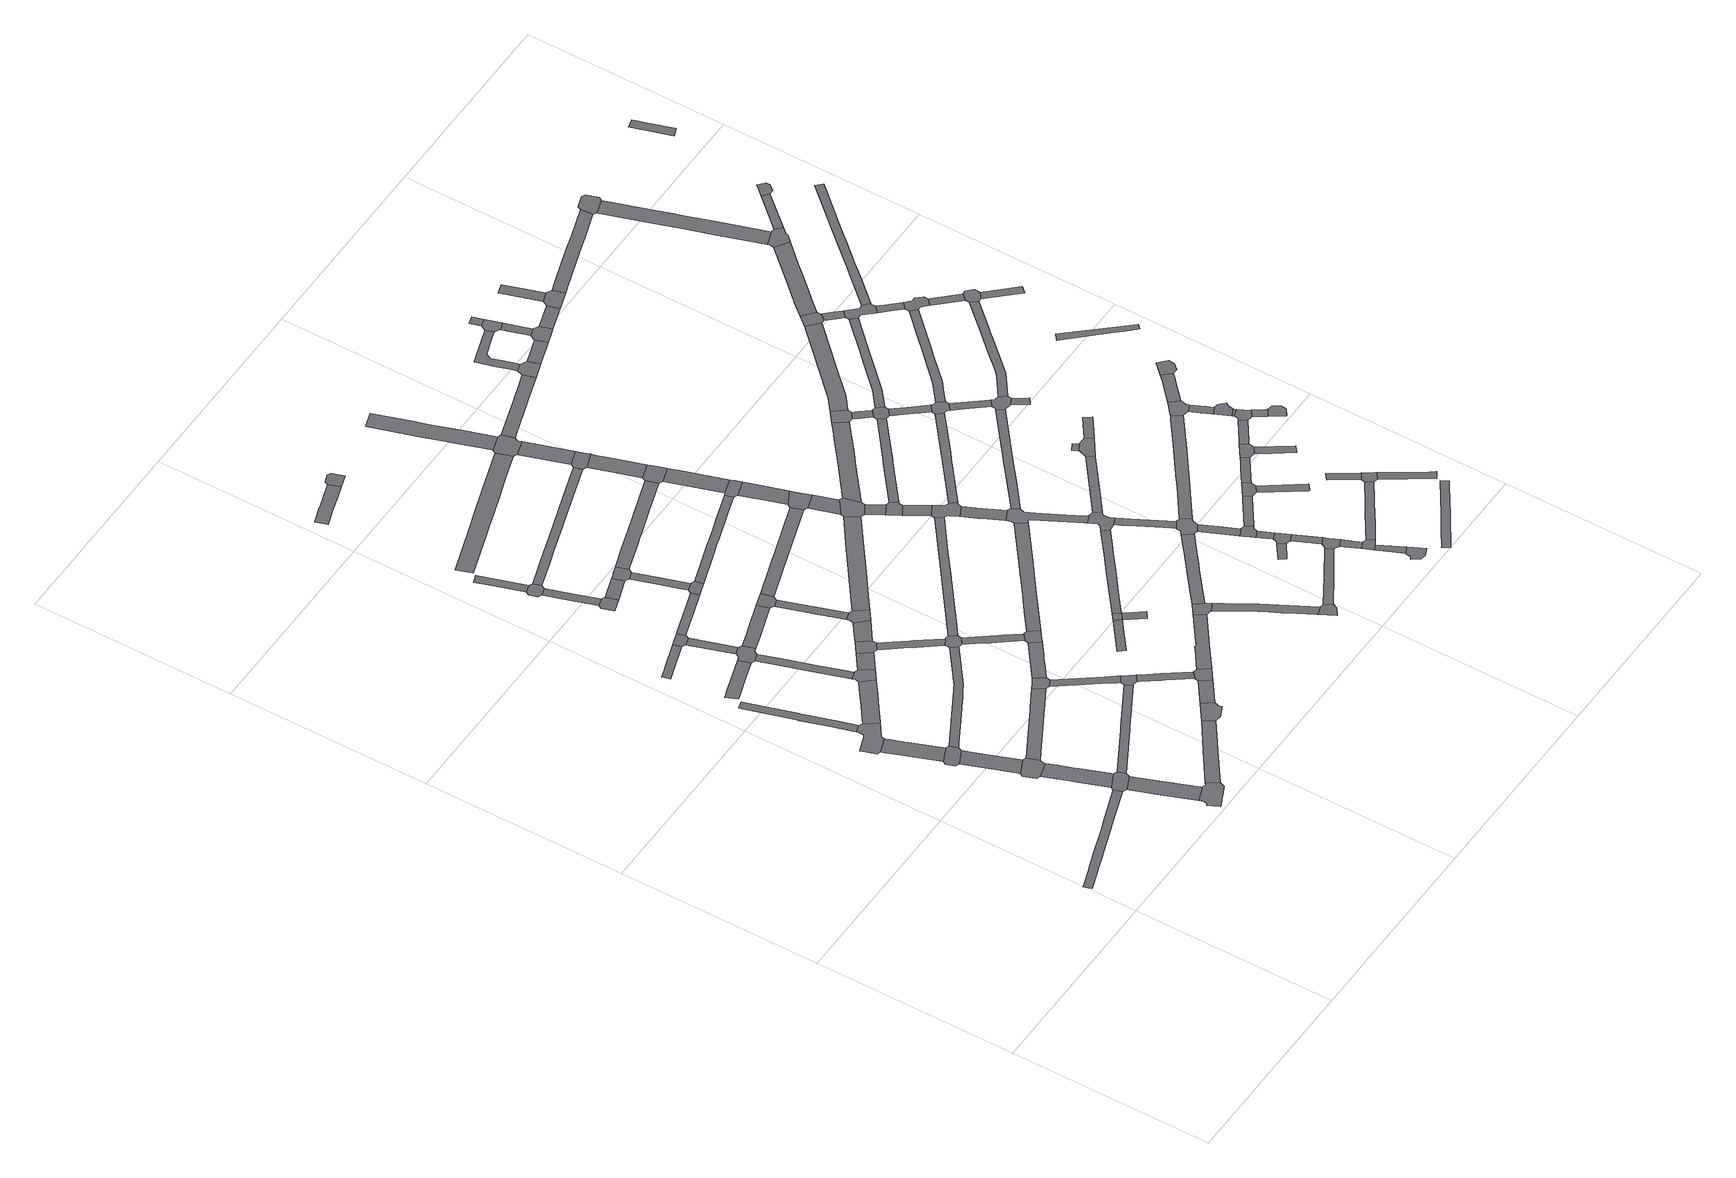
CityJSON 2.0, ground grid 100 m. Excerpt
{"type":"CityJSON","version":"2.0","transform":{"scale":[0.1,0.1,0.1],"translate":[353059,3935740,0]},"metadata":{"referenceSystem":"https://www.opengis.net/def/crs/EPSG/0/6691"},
"CityObjects":{
"road1":{"type":"Road","attributes":{"RoadStructureAttribute.sectionType":"1"},"geometry":[{"type":"MultiSurface","lod":"1","boundaries":[[[0,1,2,3,4,5,6,7,8,9,10,11,12,13,14,15,16]]]}]},
"road2":{"type":"Road","attributes":{"RoadStructureAttribute.sectionType":"1"},"geometry":[{"type":"MultiSurface","lod":"1","boundaries":[[[17,18,19,20,21,22,23,24,25,26,27]]]}]},
"road3":{"type":"Road","geometry":[{"type":"MultiSurface","lod":"1","boundaries":[[[28,29,30,31,27,26,32,33,34]]]}]},
"road4":{"type":"Road","attributes":{"RoadStructureAttribute.sectionType":"1"},"geometry":[{"type":"MultiSurface","lod":"1","boundaries":[[[35,36,37,29,28,38,39]]]}]},
"road5":{"type":"Road","geometry":[{"type":"MultiSurface","lod":"1","boundaries":[[[40,41,42,43,44,45,46,21,20,47,48,49,50,51,52]]]}]},
"road6":{"type":"Road","geometry":[{"type":"MultiSurface","lod":"1","boundaries":[[[53,35,39,54,55,56,57,58,59]]]}]},
"road7":{"type":"Road","attributes":{"RoadStructureAttribute.sectionType":"1"},"geometry":[{"type":"MultiSurface","lod":"1","boundaries":[[[60,61,62,63,64,65,57,56,66,67,68]]]}]},
"road8":{"type":"Road","attributes":{"RoadStructureAttribute.sectionType":"1"},"geometry":[{"type":"MultiSurface","lod":"1","boundaries":[[[51,69,70,71,72,73,74,75,76,77,78,79,52]]]}]},
"road9":{"type":"Road","geometry":[{"type":"MultiSurface","lod":"1","boundaries":[[[80,60,68,16,15,81,82,83]]]}]},
"road10":{"type":"Road","attributes":{"RoadStructureAttribute.sectionType":"1"},"geometry":[{"type":"MultiSurface","lod":"1","boundaries":[[[84,85,86,82,81,87,88,89]]]}]},
"road11":{"type":"Road","geometry":[{"type":"MultiSurface","lod":"1","boundaries":[[[90,89,88,91,92,93,94,95,96,97]]]}]},
"road12":{"type":"Road","attributes":{"RoadStructureAttribute.sectionType":"1"},"geometry":[{"type":"MultiSurface","lod":"1","boundaries":[[[98,99,100,101,102,103,104,105,106]]]}]},
"road13":{"type":"Road","attributes":{"RoadStructureAttribute.sectionType":"1"},"geometry":[{"type":"MultiSurface","lod":"1","boundaries":[[[107,108,109,110,111,112,113,114,115,116,50,49]]]}]},
"road14":{"type":"Road","attributes":{"RoadStructureAttribute.sectionType":"1"},"geometry":[{"type":"MultiSurface","lod":"1","boundaries":[[[117,118,119,120,121,122,123,124]]]}]},
"road15":{"type":"Road","attributes":{"RoadStructureAttribute.sectionType":"1"},"geometry":[{"type":"MultiSurface","lod":"1","boundaries":[[[125,126,127,128,53,59,129,130,131,132,133]]]}]},
"road16":{"type":"Road","attributes":{"RoadStructureAttribute.sectionType":"1"},"geometry":[{"type":"MultiSurface","lod":"1","boundaries":[[[96,134,135,136,137,138,139,97]]]}]},
"road17":{"type":"Road","attributes":{"RoadStructureAttribute.sectionType":"1"},"geometry":[{"type":"MultiSurface","lod":"1","boundaries":[[[140,141,142,143,144,145,146,147,148,149,150,151]]]}]},
"road18":{"type":"Road","attributes":{"RoadStructureAttribute.sectionType":"1"},"geometry":[{"type":"MultiSurface","lod":"1","boundaries":[[[152,153,154,155,156,157,158,31,30,159,160,161,162,163,164,165,166,167]]]}]},
"road19":{"type":"Road","geometry":[{"type":"MultiSurface","lod":"1","boundaries":[[[105,146,145,168,169,170,171,172,173,106]]]}]},
"road20":{"type":"Road","geometry":[{"type":"MultiSurface","lod":"1","boundaries":[[[174,175,120,119,176,177,178]]]}]},
"road21":{"type":"Road","attributes":{"RoadStructureAttribute.sectionType":"1"},"geometry":[{"type":"MultiSurface","lod":"1","boundaries":[[[172,171,177,176]]]}]},
"road22":{"type":"Road","attributes":{"RoadStructureAttribute.sectionType":"1"},"geometry":[{"type":"MultiSurface","lod":"1","boundaries":[[[179,180,181,182,183,184,185,80,83]]]}]},
"road23":{"type":"Road","geometry":[{"type":"MultiSurface","lod":"1","boundaries":[[[186,187,188,140,151,189,112,111]]]}]},
"road24":{"type":"Road","attributes":{"RoadStructureAttribute.sectionType":"1"},"geometry":[{"type":"MultiSurface","lod":"1","boundaries":[[[190,188,187,191,192]]]}]},
"road25":{"type":"Road","attributes":{"RoadStructureAttribute.sectionType":"1"},"geometry":[{"type":"MultiSurface","lod":"1","boundaries":[[[193,194,195,196,197,198,199,200]]]}]},
"road26":{"type":"Road","geometry":[{"type":"MultiSurface","lod":"1","boundaries":[[[201,202,203,204,198,197,205,206,207]]]}]},
"road27":{"type":"Road","attributes":{"RoadStructureAttribute.sectionType":"1"},"geometry":[{"type":"MultiSurface","lod":"1","boundaries":[[[208,209,210,211,201,207]]]}]},
"road28":{"type":"Road","geometry":[{"type":"MultiSurface","lod":"1","boundaries":[[[212,213,214,210,209,215,216]]]}]},
"road29":{"type":"Road","attributes":{"RoadStructureAttribute.sectionType":"1"},"geometry":[{"type":"MultiSurface","lod":"1","boundaries":[[[217,218,219,220,221,222,174,178]]]}]},
"road30":{"type":"Road","attributes":{"RoadStructureAttribute.sectionType":"1"},"geometry":[{"type":"MultiSurface","lod":"1","boundaries":[[[169,223,224,225,226,227,170]]]}]},
"road31":{"type":"Road","geometry":[{"type":"MultiSurface","lod":"1","boundaries":[[[228,229,125,133,230,231,232,233]]]}]},
"road32":{"type":"Road","geometry":[{"type":"MultiSurface","lod":"1","boundaries":[[[234,235,236,237,192,191,238]]]}]},
"road33":{"type":"Road","geometry":[{"type":"MultiSurface","lod":"1","boundaries":[[[239,137,136,240,241,242,243,244,245]]]}]},
"road34":{"type":"Road","attributes":{"RoadStructureAttribute.sectionType":"1"},"geometry":[{"type":"MultiSurface","lod":"1","boundaries":[[[214,213,246,247,248]]]}]},
"road35":{"type":"Road","attributes":{"RoadStructureAttribute.sectionType":"1"},"geometry":[{"type":"MultiSurface","lod":"1","boundaries":[[[249,250,251,252,253,254,255,256,231,230]]]}]},
"road36":{"type":"Road","attributes":{"RoadStructureAttribute.sectionType":"1"},"geometry":[{"type":"MultiSurface","lod":"1","boundaries":[[[257,258,259,260,261,262,263,234,238]]]}]},
"road37":{"type":"Road","attributes":{"RoadStructureAttribute.sectionType":"1"},"geometry":[{"type":"MultiSurface","lod":"1","boundaries":[[[264,265,266,236,235]]]}]},
"road38":{"type":"Road","geometry":[{"type":"MultiSurface","lod":"1","boundaries":[[[181,267,268,269,270,253,252,271,182]]]}]},
"road39":{"type":"Road","attributes":{"RoadStructureAttribute.sectionType":"1"},"geometry":[{"type":"MultiSurface","lod":"1","boundaries":[[[232,272,273,274,275,276,277,233]]]}]},
"road40":{"type":"Road","geometry":[{"type":"MultiSurface","lod":"1","boundaries":[[[278,279,261,260,280,167,166,281,282]]]}]},
"road41":{"type":"Road","geometry":[{"type":"MultiSurface","lod":"1","boundaries":[[[247,283,284,285,286,287,288,289,248]]]}]},
"road42":{"type":"Road","attributes":{"RoadStructureAttribute.sectionType":"1"},"geometry":[{"type":"MultiSurface","lod":"1","boundaries":[[[290,291,292,284,283,293,294,295]]]}]},
"road43":{"type":"Road","attributes":{"RoadStructureAttribute.sectionType":"1"},"geometry":[{"type":"MultiSurface","lod":"1","boundaries":[[[245,244,296,297]]]}]},
"road44":{"type":"Road","geometry":[{"type":"MultiSurface","lod":"1","boundaries":[[[220,219,298,299,300,290,295]]]}]},
"road45":{"type":"Road","geometry":[{"type":"MultiSurface","lod":"1","boundaries":[[[301,302,225,224,303,304,305,306]]]}]},
"road46":{"type":"Road","attributes":{"RoadStructureAttribute.sectionType":"1"},"geometry":[{"type":"MultiSurface","lod":"1","boundaries":[[[307,308,309,305,304,310,311,312,313]]]}]},
"road47":{"type":"Road","geometry":[{"type":"MultiSurface","lod":"1","boundaries":[[[264,314,315,307,313,316,265]]]}]},
"road48":{"type":"Road","attributes":{"RoadStructureAttribute.sectionType":"1"},"geometry":[{"type":"MultiSurface","lod":"1","boundaries":[[[317,318,269,268,319,320,321,322,323]]]}]},
"road49":{"type":"Road","attributes":{"RoadStructureAttribute.sectionType":"1"},"geometry":[{"type":"MultiSurface","lod":"1","boundaries":[[[324,325,326,327,328,329,330,331,332,333,334]]]}]},
"road50":{"type":"Road","attributes":{"RoadStructureAttribute.sectionType":"1"},"geometry":[{"type":"MultiSurface","lod":"1","boundaries":[[[281,335,336,337,338,339,340,341,342,343,344,282]]]}]},
"road51":{"type":"Road","geometry":[{"type":"MultiSurface","lod":"1","boundaries":[[[296,345,346,347,348,323,322,297]]]}]},
"road52":{"type":"Road","geometry":[{"type":"MultiSurface","lod":"1","boundaries":[[[275,349,350,351,340,339,276]]]}]},
"road53":{"type":"Road","attributes":{"RoadStructureAttribute.sectionType":"1"},"geometry":[{"type":"MultiSurface","lod":"1","boundaries":[[[352,353,354,355,356,357,358,359,360,361,362,363,364]]]}]},
"road54":{"type":"Road","attributes":{"RoadStructureAttribute.sectionType":"1"},"geometry":[{"type":"MultiSurface","lod":"1","boundaries":[[[365,366,367,368,369,370,204,203,371,372,373,374,375,376]]]}]},
"road55":{"type":"Road","geometry":[{"type":"MultiSurface","lod":"1","boundaries":[[[377,378,334,333,379,380,381]]]}]},
"road56":{"type":"Road","attributes":{"RoadStructureAttribute.sectionType":"1"},"geometry":[{"type":"MultiSurface","lod":"1","boundaries":[[[382,383,384,385,386,387]]]}]},
"road57":{"type":"Road","attributes":{"RoadStructureAttribute.sectionType":"1"},"geometry":[{"type":"MultiSurface","lod":"1","boundaries":[[[388,389,390,391,347,346,392,393]]]}]},
"road58":{"type":"Road","attributes":{"RoadStructureAttribute.sectionType":"1"},"geometry":[{"type":"MultiSurface","lod":"1","boundaries":[[[394,395,396,397,398,286,285,399,400,401,402,403,404]]]}]},
"road59":{"type":"Road","attributes":{"RoadStructureAttribute.sectionType":"1"},"geometry":[{"type":"MultiSurface","lod":"1","boundaries":[[[405,406,407,408,409,410,411,300,299,412,413,414,415,416,417]]]}]},
"road60":{"type":"Road","attributes":{"RoadStructureAttribute.sectionType":"1"},"geometry":[{"type":"MultiSurface","lod":"1","boundaries":[[[418,419,420,421,422,423,424,425,426,301,306]]]}]},
"road61":{"type":"Road","geometry":[{"type":"MultiSurface","lod":"1","boundaries":[[[427,428,382,387]]]}]},
"road62":{"type":"Road","attributes":{"RoadStructureAttribute.sectionType":"1"},"geometry":[{"type":"MultiSurface","lod":"1","boundaries":[[[429,430,431,432,315,314,433,434,435,436,437]]]}]},
"road63":{"type":"Road","geometry":[{"type":"MultiSurface","lod":"1","boundaries":[[[438,439,440,441,427,387]]]}]},
"road64":{"type":"Road","attributes":{"RoadStructureAttribute.sectionType":"1"},"geometry":[{"type":"MultiSurface","lod":"1","boundaries":[[[442,443,444,445,446,447,448,449,450,451,452,279,278]]]}]},
"road65":{"type":"Road","attributes":{"RoadStructureAttribute.sectionType":"1"},"geometry":[{"type":"MultiSurface","lod":"1","boundaries":[[[453,454,455,456,457,458,459,351,350,460,461,462,463,464,465]]]}]},
"road66":{"type":"Road","geometry":[{"type":"MultiSurface","lod":"1","boundaries":[[[466,467,468,469,388,393,470]]]}]},
"road67":{"type":"Road","attributes":{"RoadStructureAttribute.sectionType":"1"},"geometry":[{"type":"MultiSurface","lod":"1","boundaries":[[[471,472,473,474,475,476,477,478,479,480,481,482,483,484,485,466,470]]]}]},
"road68":{"type":"Road","attributes":{"RoadStructureAttribute.sectionType":"1"},"geometry":[{"type":"MultiSurface","lod":"1","boundaries":[[[486,487,488,489,428,427,490,491,492,493,494,495]]]}]},
"road69":{"type":"Road","attributes":{"RoadStructureAttribute.sectionType":"1"},"geometry":[{"type":"MultiSurface","lod":"1","boundaries":[[[496,497,498,499,500,501,502,503,504,505,506,507,508,509]]]}]},
"road70":{"type":"Road","geometry":[{"type":"MultiSurface","lod":"1","boundaries":[[[510,511,512,513,514,515,502,501,352,364]]]}]},
"road71":{"type":"Road","geometry":[{"type":"MultiSurface","lod":"1","boundaries":[[[376,375,516,517,518,519,520]]]}]},
"road72":{"type":"Road","attributes":{"RoadStructureAttribute.sectionType":"1"},"geometry":[{"type":"MultiSurface","lod":"1","boundaries":[[[519,511,510,521,520]]]}]},
"road73":{"type":"Road","geometry":[{"type":"MultiSurface","lod":"1","boundaries":[[[481,480,522,523,524,525,526,527]]]}]},
"road74":{"type":"Road","geometry":[{"type":"MultiSurface","lod":"1","boundaries":[[[394,404,528,529,530,531,532]]]}]},
"road75":{"type":"Road","attributes":{"RoadStructureAttribute.sectionType":"1"},"geometry":[{"type":"MultiSurface","lod":"1","boundaries":[[[531,533,534,535,517,516,536,537,538,532]]]}]},
"road76":{"type":"Road","geometry":[{"type":"MultiSurface","lod":"1","boundaries":[[[539,540,541,405,417,542,543]]]}]},
"road77":{"type":"Road","attributes":{"RoadStructureAttribute.sectionType":"1"},"geometry":[{"type":"MultiSurface","lod":"1","boundaries":[[[544,529,528,545,541,540]]]}]},
"road78":{"type":"Road","attributes":{"RoadStructureAttribute.sectionType":"1"},"geometry":[{"type":"MultiSurface","lod":"1","boundaries":[[[542,546,547,548,549,543]]]}]},
"road79":{"type":"Road","geometry":[{"type":"MultiSurface","lod":"1","boundaries":[[[550,551,552,548,547,422,421]]]}]},
"road80":{"type":"Road","attributes":{"RoadStructureAttribute.sectionType":"1"},"geometry":[{"type":"MultiSurface","lod":"1","boundaries":[[[551,550,553,554]]]}]},
"road81":{"type":"Road","geometry":[{"type":"MultiSurface","lod":"1","boundaries":[[[555,556,557,558,554,553,559,429,437]]]}]},
"road82":{"type":"Road","attributes":{"RoadStructureAttribute.sectionType":"1"},"geometry":[{"type":"MultiSurface","lod":"1","boundaries":[[[560,556,555,561,562]]]}]},
"road83":{"type":"Road","geometry":[{"type":"MultiSurface","lod":"1","boundaries":[[[563,564,565,562,561,566,567]]]}]},
"road84":{"type":"Road","attributes":{"RoadStructureAttribute.sectionType":"1"},"geometry":[{"type":"MultiSurface","lod":"1","boundaries":[[[568,569,570,571,572,469,468,573,574,575,576,577,578]]]}]},
"road85":{"type":"Road","attributes":{"RoadStructureAttribute.sectionType":"1"},"geometry":[{"type":"MultiSurface","lod":"1","boundaries":[[[579,567,566,580,581,582]]]}]},
"road86":{"type":"Road","geometry":[{"type":"MultiSurface","lod":"1","boundaries":[[[581,448,447,583,584,585,586,587,588,589,590,591,592,582]]]}]},
"road87":{"type":"Road","attributes":{"RoadStructureAttribute.sectionType":"1"},"geometry":[{"type":"MultiSurface","lod":"1","boundaries":[[[593,594,587,586,595,596,597]]]}]},
"road88":{"type":"Road","attributes":{"RoadStructureAttribute.sectionType":"1"},"geometry":[{"type":"MultiSurface","lod":"1","boundaries":[[[526,598,599,600,601,527]]]}]},
"road89":{"type":"Road","geometry":[{"type":"MultiSurface","lod":"1","boundaries":[[[602,603,604,605,606,607,608,609,610,611,612,613,614,615,616,593,597,617,453,465]]]}]},
"road90":{"type":"Road","attributes":{"RoadStructureAttribute.sectionType":"1"},"geometry":[{"type":"MultiSurface","lod":"1","boundaries":[[[618,619,620,621,622,623,624,625,515,514]]]}]},
"road91":{"type":"Road","geometry":[{"type":"MultiSurface","lod":"1","boundaries":[[[494,626,627,628,629,630,631,608,607,632,633,634,495]]]}]},
"road92":{"type":"Road","geometry":[{"type":"MultiSurface","lod":"1","boundaries":[[[635,636,637,638]]]}]},
"road93":{"type":"Road","attributes":{"RoadStructureAttribute.sectionType":"1"},"geometry":[{"type":"MultiSurface","lod":"1","boundaries":[[[626,639,640,641,642,643,644,645,646,627]]]}]},
"road94":{"type":"Road","attributes":{"RoadStructureAttribute.sectionType":"1"},"geometry":[{"type":"MultiSurface","lod":"1","boundaries":[[[557,647,648,649,650,651,652,653,654,655,656,657,658,558]]]}]},
"road95":{"type":"Road","geometry":[{"type":"MultiSurface","lod":"1","boundaries":[[[659,660,661,662,644,643,663,664,578,577,665]]]}]},
"road96":{"type":"Road","attributes":{"RoadStructureAttribute.sectionType":"1"},"geometry":[{"type":"MultiSurface","lod":"1","boundaries":[[[666,667,668,669,670,659,665]]]}]},
"road97":{"type":"Road","attributes":{"RoadStructureAttribute.sectionType":"1"},"geometry":[{"type":"MultiSurface","lod":"1","boundaries":[[[564,671,672,673,674,675,676,677,565]]]}]},
"road98":{"type":"Road","geometry":[{"type":"MultiSurface","lod":"1","boundaries":[[[678,679,680,669,668,681,682,683]]]}]},
"road99":{"type":"Road","attributes":{"RoadStructureAttribute.sectionType":"1"},"geometry":[{"type":"MultiSurface","lod":"1","boundaries":[[[682,684,685,683]]]}]},
"road100":{"type":"Road","geometry":[{"type":"MultiSurface","lod":"1","boundaries":[[[685,684,686,635,638,687,688]]]}]},
"road101":{"type":"Road","attributes":{"RoadStructureAttribute.sectionType":"1"},"geometry":[{"type":"MultiSurface","lod":"1","boundaries":[[[687,689,690,691,688]]]}]},
"road102":{"type":"Road","geometry":[{"type":"MultiSurface","lod":"1","boundaries":[[[692,693,691,690,694,695,600,599,696,697]]]}]},
"road103":{"type":"Road","attributes":{"RoadStructureAttribute.sectionType":"1"},"geometry":[{"type":"MultiSurface","lod":"1","boundaries":[[[698,697,696,699]]]}]},
"road104":{"type":"Road","geometry":[{"type":"MultiSurface","lod":"1","boundaries":[[[700,701,702,703,704,698,699]]]}]},
"road105":{"type":"Road","attributes":{"RoadStructureAttribute.sectionType":"1"},"geometry":[{"type":"MultiSurface","lod":"1","boundaries":[[[701,705,706,707,708,709,702]]]}]},
"road106":{"type":"Road","attributes":{"RoadStructureAttribute.sectionType":"1"},"geometry":[{"type":"MultiSurface","lod":"1","boundaries":[[[710,711,712,713,714,715,590,589]]]}]},
"road107":{"type":"Road","geometry":[{"type":"MultiSurface","lod":"1","boundaries":[[[716,717,718,719,720,708,707]]]}]},
"road108":{"type":"Road","attributes":{"RoadStructureAttribute.sectionType":"1"},"geometry":[{"type":"MultiSurface","lod":"1","boundaries":[[[721,722,631,630,723,724,725,726,727,728]]]}]},
"road109":{"type":"Road","geometry":[{"type":"MultiSurface","lod":"1","boundaries":[[[729,622,621,730,731,732,733]]]}]},
"road110":{"type":"Road","attributes":{"RoadStructureAttribute.sectionType":"1"},"geometry":[{"type":"MultiSurface","lod":"1","boundaries":[[[679,734,735,736,737,680]]]}]},
"road111":{"type":"Road","attributes":{"RoadStructureAttribute.sectionType":"1"},"geometry":[{"type":"MultiSurface","lod":"1","boundaries":[[[738,739,740,741,616,615,742,743,744,745,746,747]]]}]},
"road112":{"type":"Road","attributes":{"RoadStructureAttribute.sectionType":"1"},"geometry":[{"type":"MultiSurface","lod":"1","boundaries":[[[748,749,750,751,752,753,729,733,754,755,756,757,758,759,760]]]}]},
"road113":{"type":"Road","geometry":[{"type":"MultiSurface","lod":"1","boundaries":[[[653,652,761,762,763,764]]]}]},
"road114":{"type":"Road","attributes":{"RoadStructureAttribute.sectionType":"1"},"geometry":[{"type":"MultiSurface","lod":"1","boundaries":[[[731,765,766,767,768,769,770,732]]]}]},
"road115":{"type":"Road","attributes":{"RoadStructureAttribute.sectionType":"1"},"geometry":[{"type":"MultiSurface","lod":"1","boundaries":[[[771,772,773,774,762,761]]]}]},
"road116":{"type":"Road","geometry":[{"type":"MultiSurface","lod":"1","boundaries":[[[775,776,736,735,777,778]]]}]},
"road117":{"type":"Road","geometry":[{"type":"MultiSurface","lod":"1","boundaries":[[[779,780,781,782,773,772,674,673,783]]]}]},
"road118":{"type":"Road","attributes":{"RoadStructureAttribute.sectionType":"1"},"geometry":[{"type":"MultiSurface","lod":"1","boundaries":[[[784,785,786,787,704,703,788,789,790,791,792,793,794]]]}]},
"road119":{"type":"Road","geometry":[{"type":"MultiSurface","lod":"1","boundaries":[[[795,796,797,798]]]}]},
"road120":{"type":"Road","attributes":{"RoadStructureAttribute.sectionType":"1"},"geometry":[{"type":"MultiSurface","lod":"1","boundaries":[[[777,799,800,801,802,778]]]}]},
"road121":{"type":"Road","attributes":{"RoadStructureAttribute.sectionType":"1"},"geometry":[{"type":"MultiSurface","lod":"1","boundaries":[[[661,803,804,805,806,807,808,809,810,811,812,813,814,815,816,817,818,819,662]]]}]},
"road122":{"type":"Road","geometry":[{"type":"MultiSurface","lod":"1","boundaries":[[[797,820,728,727,821,822,798]]]}]},
"road123":{"type":"Road","attributes":{"RoadStructureAttribute.sectionType":"1"},"geometry":[{"type":"MultiSurface","lod":"1","boundaries":[[[823,824,825,826,779,783]]]}]},
"road124":{"type":"Road","geometry":[{"type":"MultiSurface","lod":"1","boundaries":[[[827,828,829,830,748,760]]]}]},
"road125":{"type":"Road","attributes":{"RoadStructureAttribute.sectionType":"1"},"geometry":[{"type":"MultiSurface","lod":"1","boundaries":[[[831,832,830,829]]]}]},
"road126":{"type":"Road","attributes":{"RoadStructureAttribute.sectionType":"1"},"geometry":[{"type":"MultiSurface","lod":"1","boundaries":[[[833,834,835,836,837,838,828,827]]]}]},
"road127":{"type":"Road","geometry":[{"type":"MultiSurface","lod":"1","boundaries":[[[768,767,839,840,841,836,835]]]}]},
"road128":{"type":"Road","attributes":{"RoadStructureAttribute.sectionType":"1"},"geometry":[{"type":"MultiSurface","lod":"1","boundaries":[[[842,843,844,845,846,847,848,849,850,851,852]]]}]},
"road129":{"type":"Road","attributes":{"RoadStructureAttribute.sectionType":"1"},"geometry":[{"type":"MultiSurface","lod":"1","boundaries":[[[853,854,855,856,857,858,859,860,776,775]]]}]},
"road130":{"type":"Road","geometry":[{"type":"MultiSurface","lod":"1","boundaries":[[[861,862,825,824,863,713,712,864,865,866,867]]]}]},
"road131":{"type":"Road","attributes":{"RoadStructureAttribute.sectionType":"1"},"geometry":[{"type":"MultiSurface","lod":"1","boundaries":[[[865,868,869,870,871,866]]]}]},
"road132":{"type":"Road","attributes":{"RoadStructureAttribute.sectionType":"1"},"geometry":[{"type":"MultiSurface","lod":"1","boundaries":[[[872,873,874,822,821]]]}]},
"road133":{"type":"Road","attributes":{"RoadStructureAttribute.sectionType":"1"},"geometry":[{"type":"MultiSurface","lod":"1","boundaries":[[[840,875,876,877,841]]]}]},
"road134":{"type":"Road","attributes":{"RoadStructureAttribute.sectionType":"1"},"geometry":[{"type":"MultiSurface","lod":"1","boundaries":[[[878,879,880,881]]]}]},
"road135":{"type":"Road","attributes":{"RoadStructureAttribute.sectionType":"1"},"geometry":[{"type":"MultiSurface","lod":"1","boundaries":[[[882,883,884,885,764,763,886,887,888,889]]]}]},
"road136":{"type":"Road","geometry":[{"type":"MultiSurface","lod":"1","boundaries":[[[890,891,892,870,869,893,747,746,894,895]]]}]},
"road137":{"type":"Road","geometry":[{"type":"MultiSurface","lod":"1","boundaries":[[[896,897,878,881,794,793,898]]]}]},
"road138":{"type":"Road","geometry":[{"type":"MultiSurface","lod":"1","boundaries":[[[857,856,899,900,901,902]]]}]},
"road139":{"type":"Road","geometry":[{"type":"MultiSurface","lod":"1","boundaries":[[[894,903,904,895]]]}]},
"road140":{"type":"Road","attributes":{"RoadStructureAttribute.sectionType":"1"},"geometry":[{"type":"MultiSurface","lod":"1","boundaries":[[[899,905,906,907,908,900]]]}]},
"road141":{"type":"Road","attributes":{"RoadStructureAttribute.sectionType":"1"},"geometry":[{"type":"MultiSurface","lod":"1","boundaries":[[[909,910,911,912,913,914,896,898]]]}]},
"road142":{"type":"Road","attributes":{"RoadStructureAttribute.sectionType":"1"},"geometry":[{"type":"MultiSurface","lod":"1","boundaries":[[[915,916,917,918,919,920,921]]]}]},
"road143":{"type":"Road","attributes":{"RoadStructureAttribute.sectionType":"1"},"geometry":[{"type":"MultiSurface","lod":"1","boundaries":[[[922,923,924,925,926,927,928,929,930,782,781]]]}]},
"road144":{"type":"Road","geometry":[{"type":"MultiSurface","lod":"1","boundaries":[[[875,931,932,933,915,921,934,876]]]}]},
"road145":{"type":"Road","attributes":{"RoadStructureAttribute.sectionType":"1"},"geometry":[{"type":"MultiSurface","lod":"1","boundaries":[[[901,935,936,937,938,902]]]}]},
"road146":{"type":"Road","geometry":[{"type":"MultiSurface","lod":"1","boundaries":[[[939,940,941,942,943,811,810,944,945,946]]]}]},
"road147":{"type":"Road","attributes":{"RoadStructureAttribute.sectionType":"1"},"geometry":[{"type":"MultiSurface","lod":"1","boundaries":[[[947,948,949,950,951,952,953,954,955,956,861,867]]]}]},
"road148":{"type":"Road","attributes":{"RoadStructureAttribute.sectionType":"1"},"geometry":[{"type":"MultiSurface","lod":"1","boundaries":[[[957,958,959,960,946,945,961,962,963,964]]]}]},
"road149":{"type":"Road","geometry":[{"type":"MultiSurface","lod":"1","boundaries":[[[965,966,967,968,969,937,936,970,971]]]}]},
"road150":{"type":"Road","attributes":{"RoadStructureAttribute.sectionType":"1"},"geometry":[{"type":"MultiSurface","lod":"1","boundaries":[[[968,967,972,973]]]}]},
"road151":{"type":"Road","geometry":[{"type":"MultiSurface","lod":"1","boundaries":[[[973,972,974,975,976,957,964]]]}]},
"road152":{"type":"Road","attributes":{"RoadStructureAttribute.sectionType":"1"},"geometry":[{"type":"MultiSurface","lod":"1","boundaries":[[[977,971,970,978,979,980]]]}]},
"road153":{"type":"Road","geometry":[{"type":"MultiSurface","lod":"1","boundaries":[[[981,982,983,984,882,889]]]}]},
"road154":{"type":"Road","geometry":[{"type":"MultiSurface","lod":"1","boundaries":[[[979,985,986,987,988,989,990,980]]]}]},
"road155":{"type":"Road","attributes":{"RoadStructureAttribute.sectionType":"1"},"geometry":[{"type":"MultiSurface","lod":"1","boundaries":[[[991,992,993,941,940,994,995,996,997]]]}]},
"road156":{"type":"Road","attributes":{"RoadStructureAttribute.sectionType":"1"},"geometry":[{"type":"MultiSurface","lod":"1","boundaries":[[[998,999,1000,1001,1002,891,890,1003,1004,1005,1006,1007,1008,1009]]]}]},
"road157":{"type":"Road","attributes":{"RoadStructureAttribute.sectionType":"1"},"geometry":[{"type":"MultiSurface","lod":"1","boundaries":[[[1010,982,981,1011,1012,1013]]]}]},
"road158":{"type":"Road","geometry":[{"type":"MultiSurface","lod":"1","boundaries":[[[1014,1015,1013,1012,1016,927,926,1017,1018,1019,1020,1021,1022,1023]]]}]},
"road159":{"type":"Road","attributes":{"RoadStructureAttribute.sectionType":"1"},"geometry":[{"type":"MultiSurface","lod":"1","boundaries":[[[1024,1025,1026,1027,1028,1029,933,932,1030,1031,1032,1033,1034]]]}]},
"road160":{"type":"Road","geometry":[{"type":"MultiSurface","lod":"1","boundaries":[[[996,1035,1036,1037,1038,997]]]}]},
"road161":{"type":"Road","attributes":{"RoadStructureAttribute.sectionType":"1"},"geometry":[{"type":"MultiSurface","lod":"1","boundaries":[[[1039,1040,1041,1042,1043,1020,1019]]]}]},
"road162":{"type":"Road","geometry":[{"type":"MultiSurface","lod":"1","boundaries":[[[1044,1045,1046,1042,1041,1047,952,951,1048,1049,1050,1051]]]}]},
"road163":{"type":"Road","attributes":{"RoadStructureAttribute.sectionType":"1"},"geometry":[{"type":"MultiSurface","lod":"1","boundaries":[[[1052,1053,1054,984,983,1055,1056,1057,1058,1059,1060]]]}]},
"road164":{"type":"Road","attributes":{"RoadStructureAttribute.sectionType":"1"},"geometry":[{"type":"MultiSurface","lod":"1","boundaries":[[[1061,1062,1063,1064,1065,1066,1067,1068]]]}]},
"road165":{"type":"Road","attributes":{"RoadStructureAttribute.sectionType":"1"},"geometry":[{"type":"MultiSurface","lod":"1","boundaries":[[[1049,1069,1070,1071,1072,1050]]]}]},
"road166":{"type":"Road","geometry":[{"type":"MultiSurface","lod":"1","boundaries":[[[1073,1074,1071,1070,1009,1008,1075,1076]]]}]},
"road167":{"type":"Road","attributes":{"RoadStructureAttribute.sectionType":"1"},"geometry":[{"type":"MultiSurface","lod":"1","boundaries":[[[1076,1075,1077,1078]]]}]},
"road168":{"type":"Road","geometry":[{"type":"MultiSurface","lod":"1","boundaries":[[[1079,1024,1034,1080,1081,1082,1083,1084,1085]]]}]},
"road169":{"type":"Road","attributes":{"RoadStructureAttribute.sectionType":"1"},"geometry":[{"type":"MultiSurface","lod":"1","boundaries":[[[1080,1086,1087,1088,1089,1090,1091,1092,1093,1094,1095,1081]]]}]},
"road170":{"type":"Road","geometry":[{"type":"MultiSurface","lod":"1","boundaries":[[[1059,1096,1097,1098,1099,1090,1089,1100,1060]]]}]},
"road171":{"type":"Road","attributes":{"RoadStructureAttribute.sectionType":"1"},"geometry":[{"type":"MultiSurface","lod":"1","boundaries":[[[1022,1101,1102,1103,1104,1105,1106,1107,1108,1109,1110,1111,1023]]]}]},
"road172":{"type":"Road","attributes":{"RoadStructureAttribute.sectionType":"1"},"geometry":[{"type":"MultiSurface","lod":"1","boundaries":[[[1112,1099,1098,1113,1114,1115]]]}]},
"road173":{"type":"Road","geometry":[{"type":"MultiSurface","lod":"1","boundaries":[[[1116,1115,1114,1117,1118,1119,1120]]]}]},
"road174":{"type":"Road","attributes":{"RoadStructureAttribute.sectionType":"1"},"geometry":[{"type":"MultiSurface","lod":"1","boundaries":[[[1121,1122,1123,1124,1125,1126,1127,1128]]]}]}
},
"vertices":[
[371,400,0],[327,384,0],[191,337,0],[188,335,0],[105,306,0],[99,304,0],[1,270,0],[14,232,0],[104,263,0],[126,271,0],[205,299,0],[218,303,0],[352,351,0],[384,362,0],[547,419,0],[572,428,0],[557,466,0],
[323,1369,0],[321,1373,0],[294,1446,0],[287,1465,0],[212,1437,0],[219,1417,0],[237,1370,0],[248,1340,0],[261,1303,0],[308,1178,0],[381,1212,0],
[332,1113,0],[405,1148,0],[413,1166,0],[400,1205,0],[308,1177,0],[299,1160,0],[314,1122,0],
[499,893,0],[447,1033,0],[441,1049,0],[368,1017,0],[426,859,0],
[259,1579,0],[259,1555,0],[244,1544,0],[218,1535,0],[170,1518,0],[168,1517,0],[193,1445,0],[287,1466,0],[292,1485,0],[356,1531,0],[311,1593,0],[294,1601,0],[256,1589,0],
[518,886,0],[418,841,0],[439,784,0],[457,776,0],[534,799,0],[531,809,0],[538,828,0],
[639,518,0],[632,537,0],[585,662,0],[578,682,0],[565,717,0],[552,752,0],[503,651,0],[511,630,0],[566,483,0],
[270,1683,0],[229,1818,0],[218,1854,0],[217,1858,0],[149,2086,0],[142,2107,0],[104,2097,0],[125,2025,0],[180,1843,0],[180,1841,0],[219,1714,0],
[658,510,0],[590,419,0],[663,452,0],[670,471,0],
[773,157,0],[720,299,0],[710,327,0],[637,292,0],[701,121,0],[776,149,0],
[795,144,0],[709,97,0],[703,79,0],[695,75,0],[723,22,0],[831,71,0],[842,100,0],[806,152,0],
[219,2212,0],[173,2197,0],[141,2187,0],[127,2182,0],[149,2126,0],[160,2129,0],[271,2166,0],[361,2195,0],[342,2252,0],
[362,1536,0],[429,1585,0],[496,1633,0],[532,1660,0],[564,1683,0],[512,1740,0],[457,1699,0],[401,1658,0],[359,1628,0],[317,1597,0],
[130,2450,0],[147,2456,0],[282,2500,0],[270,2538,0],[134,2493,0],[131,2492,0],[83,2477,0],[94,2438,0],
[880,1086,0],[780,1031,0],[769,1025,0],[706,990,0],[610,868,0],[736,938,0],[779,961,0],[826,987,0],[909,1033,0],
[994,207,0],[1039,238,0],[1142,311,0],[1107,362,0],[1018,300,0],[961,260,0],
[551,1788,0],[542,1815,0],[495,1960,0],[485,1991,0],[446,2111,0],[417,2198,0],[379,2186,0],[398,2126,0],[449,1972,0],[456,1948,0],[506,1797,0],[513,1776,0],
[856,1486,0],[716,1381,0],[703,1373,0],[689,1365,0],[687,1364,0],[658,1348,0],[563,1295,0],[436,1179,0],[584,1261,0],[622,1282,0],[677,1313,0],[709,1331,0],[738,1347,0],[760,1364,0],[919,1484,0],[895,1516,0],
[426,2216,0],[445,2223,0],[426,2280,0],[408,2289,0],[370,2277,0],[361,2259,0],
[335,2559,0],[303,2549,0],[300,2490,0],[339,2503,0],[348,2521,0],
[896,596,0],[912,605,0],[1129,724,0],[1110,759,0],[893,640,0],[879,632,0],[877,631,0],
[592,1704,0],[615,1720,0],[570,1782,0],[518,1759,0],
[598,1802,0],[696,1779,0],[651,1841,0],
[125,3465,0],[142,3413,0],[161,3354,0],[161,3353,0],[197,3240,0],[235,3253,0],[199,3365,0],[163,3478,0],
[256,3187,0],[261,3197,0],[265,3205,0],[253,3244,0],[188,3222,0],[200,3184,0],[218,3175,0],
[257,3054,0],[296,2933,0],[334,2945,0],[295,3066,0],
[338,2868,0],[371,2879,0],[352,2936,0],[287,2915,0],[306,2858,0],
[368,2528,0],[481,2565,0],[584,2598,0],[573,2637,0],[519,2619,0],[349,2564,0],
[515,2245,0],[679,2299,0],[660,2356,0],[541,2317,0],[487,2300,0],
[922,1110,0],[903,1099,0],[929,1029,0],[964,1049,0],[967,1068,0],[931,1116,0],
[748,1799,0],[751,1820,0],[706,1881,0],[677,1860,0],[716,1776,0],
[1132,380,0],[1172,307,0],[1228,333,0],[1224,340,0],[1223,343,0],[1232,373,0],[1193,422,0],
[435,2900,0],[482,2916,0],[463,2973,0],
[1023,903,0],[1065,846,0],[1105,792,0],[1114,779,0],[1146,803,0],[1137,815,0],[1106,857,0],[1084,887,0],
[806,1658,0],[807,1656,0],[819,1640,0],[894,1541,0],[930,1560,0],[848,1669,0],[838,1681,0],
[849,1890,0],[796,1947,0],[742,1907,0],
[1136,728,0],[1155,724,0],[1188,747,0],[1171,770,0],[1111,762,0],
[1015,1104,0],[1056,1136,0],[1074,1149,0],[1137,1196,0],[1100,1244,0],[973,1149,0],
[974,1525,0],[950,1557,0],[898,1536,0],[939,1481,0],[971,1505,0],
[500,2906,0],[538,2919,0],[548,2937,0],[529,2994,0],[499,2984,0],[496,2984,0],[487,2980,0],
[620,2668,0],[612,2692,0],[579,2793,0],[541,2781,0],[573,2682,0],[582,2655,0],
[1339,451,0],[1302,502,0],
[617,2609,0],[651,2620,0],[638,2658,0],
[732,2380,0],[693,2367,0],[697,2290,0],[698,2287,0],[735,2303,0],[744,2321,0],
[835,1995,0],[786,2148,0],[785,2149,0],[747,2136,0],[750,2129,0],[790,2005,0],[797,1983,0],
[900,1927,0],[855,1989,0],[803,1966,0],
[1253,660,0],[1198,733,0],[1162,715,0],[1220,636,0],[1229,625,0],[1305,522,0],[1335,549,0],
[203,4284,0],[152,4267,0],[141,4264,0],[60,4237,0],[79,4180,0],[151,4204,0],[161,4207,0],[183,4214,0],[236,4231,0],[297,4251,0],[279,4308,0],
[995,1407,0],[1015,1380,0],[1023,1371,0],[1030,1360,0],[1103,1264,0],[1135,1288,0],[1081,1360,0],[1055,1394,0],[1048,1404,0],[1027,1431,0],
[1364,469,0],[1394,491,0],[1357,543,0],[1337,546,0],
[1164,1217,0],[1192,1238,0],[1155,1286,0],
[824,3795,0],[600,3722,0],[490,3686,0],[382,3650,0],[144,3571,0],[172,3496,0],[211,3509,0],[406,3573,0],[442,3585,0],[514,3608,0],[625,3645,0],[717,3676,0],[849,3719,0],
[903,3453,0],[804,3421,0],[695,3386,0],[593,3353,0],[518,3329,0],[456,3309,0],[396,3247,0],[468,3271,0],[605,3315,0],[707,3348,0],[944,3424,0],[932,3463,0],
[326,4339,0],[287,4326,0],[330,4262,0],[363,4272,0],[344,4330,0],
[1409,1004,0],[1278,902,0],[1264,891,0],[1287,861,0],[1372,927,0],[1433,974,0],
[1621,729,0],[1470,618,0],[1467,623,0],[1454,614,0],[1504,572,0],[1655,682,0],
[1031,3159,0],[727,3059,0],[720,3057,0],[631,3028,0],[532,2995,0],[553,2939,0],[686,2982,0],[739,3000,0],[761,3007,0],[874,3044,0],[1049,3101,0],
[1141,2822,0],[1011,2780,0],[956,2762,0],[882,2738,0],[863,2732,0],[819,2717,0],[777,2704,0],[812,2673,0],[876,2694,0],[892,2699,0],[903,2703,0],[1056,2753,0],[1153,2784,0],
[916,2377,0],[948,2387,0],[974,2396,0],[1250,2486,0],[1231,2543,0],[966,2456,0],[958,2454,0],[929,2444,0],[875,2427,0],
[1464,998,0],[1441,1029,0],
[1308,2319,0],[1152,2206,0],[1055,2135,0],[1003,2098,0],[944,1960,0],[1050,2037,0],[1081,2060,0],[1197,2145,0],[1346,2254,0],
[1452,948,0],[1498,886,0],[1530,910,0],[1494,959,0],
[1022,1561,0],[1163,1668,0],[1242,1728,0],[1250,1733,0],[1371,1825,0],[1534,1947,0],[1512,1981,0],[1347,1857,0],[1227,1766,0],[1224,1764,0],[1139,1700,0],
[1667,1672,0],[1489,1537,0],[1423,1488,0],[1421,1486,0],[1413,1480,0],[1331,1418,0],[1251,1358,0],[1349,1357,0],[1367,1370,0],[1452,1434,0],[1456,1437,0],[1525,1489,0],[1703,1624,0],
[1722,698,0],[1715,709,0],[1706,724,0],[1672,766,0],[1682,675,0],
[1688,665,0],[1699,648,0],[1706,636,0],[1788,502,0],[1793,493,0],[1798,485,0],[1837,411,0],[1860,370,0],[1869,352,0],[1911,274,0],[1954,289,0],[1910,371,0],[1867,451,0],[1827,524,0],[1749,653,0],
[1797,1306,0],[1720,1246,0],[1640,1184,0],[1491,1068,0],[1543,1059,0],[1663,1152,0],[1742,1213,0],[1788,1249,0],[1856,1301,0],[1831,1333,0],
[714,4177,0],[732,4122,0],[769,4010,0],[774,3994,0],[802,3907,0],[833,3813,0],[910,3836,0],[851,4018,0],[850,4019,0],[817,4121,0],[791,4202,0],[738,4364,0],[733,4378,0],[657,4353,0],
[866,3710,0],[942,3735,0],[936,3752,0],[935,3753,0],[946,3770,0],[928,3829,0],
[962,3415,0],[1038,3443,0],[1028,3473,0],[1017,3506,0],[941,3481,0],
[868,3704,0],
[1931,237,0],[1942,218,0],[1951,200,0],[1988,226,0],[1999,250,0],[1972,285,0],
[1067,3092,0],[1144,3117,0],[1130,3159,0],[1116,3201,0],[1040,3177,0],
[1095,3268,0],[1062,3370,0],[1045,3420,0],[985,3345,0],[1001,3297,0],[1015,3253,0],
[1237,2832,0],[1230,2851,0],[1154,2827,0],[1171,2775,0],[1247,2800,0],
[1161,3065,0],[1090,3023,0],
[1208,2662,0],[1240,2561,0],[1312,2599,0],[1277,2709,0],
[1268,2477,0],[1344,2502,0],[1330,2544,0],
[1313,2338,0],[1382,2388,0],
[1366,2249,0],[1417,2280,0],[1421,2300,0],[1401,2381,0],[1310,2328,0],
[1456,2215,0],[1412,2172,0],[1466,2200,0],
[1505,2161,0],[1510,2165,0],[1485,2197,0],[1450,2109,0],[1501,2140,0],
[1941,981,0],[1867,923,0],[1853,911,0],[1832,895,0],[1727,810,0],[1718,733,0],[1861,848,0],[1887,868,0],[1945,915,0],[2030,982,0],[1996,1025,0],
[1524,2104,0],[1471,2076,0],[1516,2001,0],[1567,2032,0],
[1553,1943,0],[1557,1933,0],[1558,1932,0],[1576,1894,0],[1630,1920,0],[1634,1939,0],[1643,1946,0],[1618,1977,0],[1599,1980,0],[1595,1986,0],
[1717,1739,0],[1667,1843,0],[1611,1820,0],[1617,1808,0],[1662,1713,0],
[2136,335,0],[2276,422,0],[2256,456,0],[2118,373,0],
[1718,1635,0],[1744,1586,0],[1761,1554,0],[1819,1443,0],[1834,1414,0],[1838,1406,0],[1876,1424,0],[1869,1437,0],[1830,1511,0],[1797,1572,0],[1780,1607,0],[1756,1654,0],[1747,1671,0],[1756,1697,0],[1736,1732,0],[1672,1691,0],
[975,3780,0],[1157,3839,0],[1162,3841,0],[1297,3885,0],[1279,3943,0],[1206,3919,0],[1143,3898,0],[1138,3897,0],
[1891,1306,0],[1927,1324,0],[1915,1347,0],[1915,1377,0],[1929,1389,0],[1904,1422,0],[1859,1365,0],[1855,1351,0],[1854,1351,0],
[2171,649,0],[2096,594,0],[2119,563,0],[2195,616,0],
[1908,1272,0],[1919,1252,0],[1939,1214,0],[2010,1078,0],[2017,1064,0],[2051,1087,0],[1957,1265,0],[1943,1291,0],
[1511,2371,0],[1589,2433,0],[1604,2445,0],[1651,2482,0],[1763,2571,0],[1798,2599,0],[1751,2659,0],[1716,2630,0],[1659,2585,0],[1633,2564,0],[1557,2504,0],[1520,2475,0],
[2086,1000,0],[2091,1028,0],[2103,1037,0],[2071,1082,0],[2016,1061,0],[2015,1040,0],[2049,978,0],
[2109,848,0],[2125,811,0],[2126,809,0],[2164,827,0],[2124,917,0],
[1695,2311,0],[1703,2318,0],[1900,2474,0],[1875,2505,0],[1829,2469,0],[1680,2351,0],[1669,2343,0],
[2196,781,0],[2207,789,0],[2184,822,0],[2134,791,0],[2156,745,0],[2190,762,0],
[2187,675,0],[2222,691,0],
[2179,654,0],[2217,609,0],[2252,625,0],
[2239,561,0],[2275,484,0],[2308,500,0],
[2339,429,0],[2318,477,0],[2268,469,0],[2264,461,0],[2303,412,0],[2339,428,0],
[2377,339,0],[2344,324,0],
[2345,321,0],[2367,272,0],[2394,284,0],[2419,300,0],[2397,333,0],
[2367,270,0],[2391,216,0],[2421,145,0],[2455,164,0],[2425,223,0],
[1846,2107,0],[1875,2129,0],[2061,2278,0],[2033,2307,0],[1850,2161,0],[1824,2140,0],
[2413,116,0],[2402,108,0],[2429,73,0],[2455,68,0],[2493,84,0],
[2135,1597,0],[2130,1594,0],[2027,1463,0],[2154,1561,0],[2155,1561,0],[2168,1572,0],[2194,1590,0],[2170,1624,0],
[1289,3973,0],[1333,3896,0],[1377,3911,0],[1358,3968,0],[1328,3984,0],
[2344,883,0],[2353,889,0],[2330,922,0],[2321,916,0],
[2044,1980,0],[1986,1933,0],[1962,1914,0],[1883,1850,0],[1874,1791,0],[1982,1878,0],[2013,1904,0],[2093,1968,0],[2219,2068,0],[2194,2100,0],
[1417,4220,0],[1378,4208,0],[1234,4161,0],[1232,4161,0],[1262,4061,0],[1282,3997,0],[1316,4021,0],[1303,4065,0],[1288,4114,0],[1295,4128,0],[1302,4141,0],[1382,4167,0],[1429,4182,0],
[1818,2597,0],[1850,2622,0],[1853,2642,0],[1806,2702,0],
[1420,3925,0],[1458,3937,0],[1500,3951,0],[1482,4008,0],[1431,3992,0],[1408,3984,0],
[1841,2569,0],[1877,2525,0],[1908,2550,0],[1872,2595,0],
[2419,935,0],[2396,968,0],[2381,885,0],[2414,908,0],
[1952,2497,0],[1954,2516,0],[1954,2517,0],[1928,2548,0],[1920,2472,0],
[2587,458,0],[2578,453,0],[2539,427,0],[2448,367,0],[2467,332,0],[2487,345,0],[2561,394,0],[2589,412,0],[2619,432,0],[2707,489,0],[2685,523,0],
[2201,1713,0],[2166,1694,0],[2181,1666,0],[2216,1686,0],
[2511,700,0],[2514,696,0],[2546,720,0],[2481,813,0],
[2163,1080,0],[2224,1124,0],[2294,1173,0],[2346,1211,0],[2464,1297,0],[2501,1324,0],[2526,1343,0],[2600,1396,0],[2567,1441,0],[2549,1428,0],[2435,1344,0],[2432,1342,0],[2319,1260,0],[2261,1218,0],[2252,1211,0],[2192,1168,0],[2078,1087,0],
[2183,1662,0],[2280,1650,0],[2256,1685,0],
[1974,2406,0],[2037,2328,0],[2069,2354,0],[2005,2432,0],
[1455,4168,0],[1494,4180,0],[1470,4258,0],[1431,4247,0],
[1454,4313,0],[1415,4300,0],
[1466,4132,0],[1481,4082,0],[1495,4037,0],[1533,4050,0],[1516,4106,0],[1500,4159,0],
[1539,3963,0],[1580,3977,0],[1561,4034,0],
[2699,141,0],[2684,131,0],[2619,89,0],[2534,34,0],[2556,0,0],[2705,98,0],[2708,99,0],[2719,106,0],[2854,196,0],[2886,217,0],[2864,250,0],
[2443,952,0],[2487,983,0],[2532,1014,0],[2542,1021,0],[2519,1054,0],[2498,1039,0],[2464,1016,0],[2432,994,0],
[2095,2344,0],[2075,2345,0],[2035,2308,0],[2081,2276,0],[2088,2267,0],[2119,2292,0],[2121,2313,0],
[2141,2202,0],[2203,2125,0],[2234,2151,0],[2172,2227,0],
[2281,1650,0],[2383,1723,0],[2358,1758,0],
[1701,4016,0],[1682,4073,0],[1617,4052,0],
[2722,564,0],[2638,693,0],[2606,668,0],[2689,542,0],
[2173,3064,0],[2045,2932,0],[2012,2898,0],[1869,2752,0],[1920,2695,0],[2052,2831,0],[2099,2879,0],[2229,3012,0],
[2292,2101,0],[2267,2132,0],[2247,2135,0],[2201,2105,0],[2253,2063,0],[2289,2081,0],
[2760,507,0],[2756,514,0],[2727,485,0],
[2570,1016,0],[2603,1039,0],[2608,1067,0],[2585,1100,0],
[2301,1991,0],[2335,2014,0],
[2615,951,0],[2676,865,0],[2703,887,0],[2707,890,0],
[2765,426,0],[2799,374,0],[2868,270,0],[2902,292,0],[2886,316,0],[2792,458,0],
[1744,4116,0],[1715,4207,0],[1683,4301,0],[1681,4306,0],[1634,4290,0],[1641,4268,0],[1696,4100,0],
[2036,2582,0],[2151,2701,0],[2202,2753,0],[2214,2766,0],[2339,2895,0],[2311,2923,0],[2172,2780,0],[2124,2731,0],[2009,2612,0],
[1715,4020,0],[1789,4044,0],[1771,4102,0],[1689,4086,0],
[2624,1078,0],[2724,1146,0],[2701,1179,0],[2601,1111,0],
[2661,1421,0],[2667,1453,0],[2630,1494,0],[2612,1478,0],[2583,1454,0],[2601,1398,0],[2631,1391,0],[2667,1408,0],
[2160,2344,0],[2214,2387,0],[2325,2501,0],[2354,2531,0],[2521,2702,0],[2493,2731,0],[2376,2611,0],[2326,2559,0],[2299,2531,0],[2186,2416,0],
[2713,1309,0],[2710,1314,0],[2698,1341,0],[2686,1367,0],[2654,1341,0],[2655,1338,0],[2674,1297,0],[2676,1292,0],
[2772,1182,0],[2766,1194,0],[2753,1223,0],[2716,1206,0],[2711,1186,0],[2751,1141,0],[2784,1164,0],
[2747,1234,0],[2711,1217,0],
[2753,1266,0],[2763,1276,0],[2735,1305,0],
[2820,1113,0],[2787,1090,0],[2791,1084,0],[2824,1107,0],
[2249,3011,0],[2274,3044,0],[2273,3064,0],[2216,3113,0],
[2837,1018,0],[2870,1041,0],[2874,1063,0],[2875,1069,0],[2852,1102,0],[2852,1101,0],
[2724,1581,0],[2722,1578,0],[2721,1577,0],[2759,1537,0],[2762,1540,0],[2787,1566,0],[2751,1609,0],
[2535,2384,0],[2517,2364,0],[2461,2303,0],[2404,2241,0],[2371,2206,0],[2401,2178,0],[2481,2266,0],[2548,2338,0],[2577,2371,0],[2580,2374,0],[2701,2506,0],[2676,2539,0],
[2314,3001,0],[2285,2973,0],[2313,2945,0],[2341,2972,0],
[2394,2920,0],[2391,2920,0],[2312,2925,0],[2360,2895,0],[2372,2881,0],[2409,2842,0],[2438,2870,0],[2437,2889,0],[2441,2894,0],[2411,2921,0],
[2245,4255,0],[2085,4203,0],[2018,4182,0],[1937,4156,0],[1826,4120,0],[1800,4112,0],[1816,4053,0],[1819,4054,0],[2037,4125,0],[2116,4150,0],[2247,4193,0],
[2813,1565,0],[2841,1595,0],[2842,1624,0],[2802,1662,0],
[2420,2830,0],[2438,2811,0],[2493,2753,0],[2523,2779,0],[2467,2838,0],
[2570,2752,0],[2550,2751,0],[2539,2763,0],[2493,2742,0],[2540,2702,0],[2568,2673,0],[2597,2701,0],[2596,2721,0],
[2390,3308,0],[2380,3297,0],[2257,3161,0],[2313,3110,0],[2381,3184,0],[2446,3256,0],[2471,3284,0],[2565,3385,0],[2500,3428,0],
[2916,1894,0],[2714,2122,0],[2686,2097,0],[2856,1913,0],[2858,1912,0],[2886,1881,0],[2933,1829,0],[2954,1851,0],
[2611,2627,0],[2676,2559,0],[2702,2589,0],[2639,2656,0],
[2750,2560,0],[2722,2589,0],[2717,2506,0],[2750,2529,0],
[2850,2364,0],[2876,2395,0],
[2252,4271,0],[2265,4184,0],[2337,4208,0],[2348,4225,0],[2328,4282,0],[2311,4291,0],[2253,4273,0],
[2339,3955,0],[2386,3812,0],[2423,3695,0],[2500,3461,0],[2571,3485,0],[2496,3719,0],[2480,3768,0],[2452,3854,0],[2436,3905,0],[2412,3978,0],
[2594,3416,0],[2592,3422,0],[2621,3455,0],[2591,3482,0],[2504,3448,0],
[2549,3015,0],[2607,3080,0],[2687,3170,0],[2746,3237,0],[2913,3422,0],[2934,3446,0],[2905,3474,0],[2716,3262,0],[2658,3198,0],[2577,3107,0],[2523,3046,0],
[2644,3541,0],[2628,3462,0],[2759,3611,0],[2729,3637,0],
[2761,3673,0],[2781,3610,0],[2806,3641,0],[2804,3661,0],[2774,3688,0],
[2769,4338,0],[2809,4208,0],[2829,4145,0],[2872,4160,0],[2836,4275,0],[2835,4277,0],[2816,4339,0],[2812,4352,0]
]}
